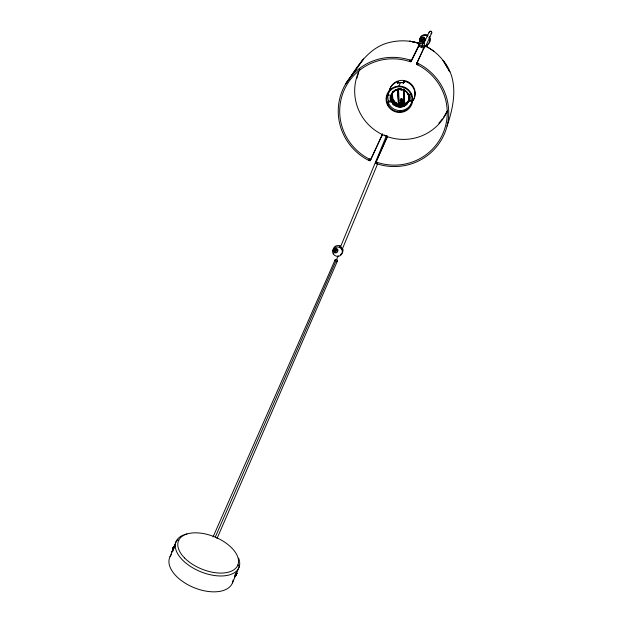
<?xml version="1.0" encoding="UTF-8"?>
<svg xmlns="http://www.w3.org/2000/svg" width="623" height="623" viewBox="0 0 623 623"><rect width="100%" height="100%" fill="white"/><g stroke="black" fill="none" stroke-linecap="round" stroke-linejoin="round"><path stroke-width="0.93" d="M391.166 96.697C389.741 104.976 401.469 110.512 406.796 103.94M391.446 97.266L391.47 96.074M333.25 250.594A4.929 4.68 23.9 0 1 340.298 246.085L340.75 247.113M350.251 77.345C359.642 62.643 370.965 46.982 388.923 42.598C399.102 39.927 409.864 40.355 419.902 43.439L419.092 45.557M391.337 95.529L391.189 99.221M391.711 95.607L391.89 94.447M172.742 548.956L172.602 549.65A6.744 6.534 -59 0 1 172.953 548.279L173.03 548.232A6.542 0.724 22.9 0 1 173.171 548.209A6.526 6.323 -59 0 1 173.443 547.562L173.233 547.64A6.744 6.534 -59 0 1 173.981 546.441L173.568 547.095M172.766 551.005L172.54 551.371L172.812 550.576L172.548 551.394L172.898 550.74M382.654 133.929L370.171 160.773L368.738 160.407L369.275 159.091A53.952 52.963 25.6 0 1 343.616 91.355A53.952 52.963 25.6 0 1 409.443 61.459L410.946 61.739L419.902 43.431L419.31 45.674M447.049 126.087C454.401 104.75 458.987 79.199 443.07 60.376L447.361 67.736M236.771 573.456L236.615 574.04A6.542 3.574 22.4 0 0 236.709 573.277L236.491 573.83A6.542 3.574 22.4 0 1 236.39 574.593L235.595 575.964A6.331 3.458 22.4 0 0 235.743 575.621A6.542 5.755 24.7 0 0 236.39 574.593L236.491 573.83A6.331 5.568 24.7 0 0 236.608 573.557L236.615 574.04A6.542 5.755 24.7 0 0 236.857 572.849A6.323 3.458 22.4 0 1 236.709 573.191A6.542 5.755 24.7 0 1 236.467 574.375L235.969 574.974A6.323 5.568 24.7 0 1 235.868 575.255L236.242 574.936A6.542 3.574 22.4 0 1 235.743 575.527L235.969 574.974A6.542 3.574 22.4 0 0 236.467 574.375L236.709 573.191M391.267 95.669L392.389 92.835A9.135 9.096 29.8 0 0 391.345 95.358A9.143 9.08 45 0 0 391.33 99.867A9.15 9.041 49.7 0 0 393.938 104.321A9.15 8.979 46.3 0 0 398.603 106.697L403.019 106.432A9.15 8.901 34.3 0 0 406.687 104.134A9.15 8.886 24.6 0 0 408.797 100.342A9.15 8.893 17.9 0 0 408.961 99.571M391.984 93.785C387.997 102.507 400.971 110.816 407.068 103.301A9.119 8.862 24.1 0 0 408.906 100.287M392.288 93.17C388.588 101.331 399.974 109.671 406.492 103.449M408.548 101.136L408.875 100.03A9.119 8.987 25.8 0 0 399.25 89.182L397.684 89.533A10.116 9.96 25.4 0 0 396.197 90.086A9.547 9.4 25.5 0 0 393.456 92.033L393.168 92.04A9.119 8.987 25.8 0 0 395.815 106.175A9.119 8.987 25.8 0 0 408.828 100.046M408.937 99.882L408.61 100.988A9.143 8.878 24.1 0 0 409.038 99.376M172.735 549.034L173.171 548.209M421.763 46.211L421.257 47.255M431.015 31.243L430.867 31.641M384.866 135.658L384.991 135.432M173.583 547.897L173.007 549.447M418.968 45.884L419.372 44.724L410.97 61.708L409.443 61.459L410.004 60.088L411.538 60.338L419.902 43.439M178.754 540.242A1.955 1.721 25.3 0 0 176.309 541.083L171.932 551.916L172.96 549.805M423.975 47.613L424.45 46.826L416.491 63.998L417.729 64.893A53.952 52.963 25.6 0 1 443.288 132.699A53.952 52.963 25.6 0 1 377.374 162.455L376.829 163.771L375.607 163.078L387.444 136.398M173.833 547.22L175.11 544.447L174.962 545.289L175.118 544.455L174.775 544.899M424.722 46.266L424.979 45.565L424.154 47.644M174.565 546.387L174.783 545.81M234.466 577.023L234.957 575.777L234.598 576.805M236.195 572.981L235.221 575.348L236.717 571.54M336.288 248.787L336.552 248.125L336.233 248.826M424.551 46.717L424.216 47.449M174.892 546.075L174.588 546.83L174.752 546.433M424.481 37.645A2.336 2.328 44 0 0 423.593 36.998L423.329 37.723M236.366 572.545L236.662 571.813M172.54 551.371A6.752 6.542 -59 0 1 172.945 548.318L173.576 547.017M169.993 556.791L172.158 551.41L171.987 551.814M172.742 550.101L172.119 551.55M340.376 247.183L386.392 135.798M340.789 254.27A4.929 4.68 23.9 0 0 342.86 249.278L342.362 248.982L377.67 163.748M425.984 47.005L427.098 44.311M414.926 93.489L415.198 92.827A8.044 1.378 -2.9 0 0 414.739 92.282M235.097 574.756L235.292 574.274M338.211 255.742L215.348 536.901M421.693 46.367L422.036 45.549M421.989 45.666L423.313 42.582L422.355 44.786M232.441 582.91L239.014 567.304A1.955 1.721 22.3 0 0 237.877 564.96M388.043 94.93A12.546 12.359 25.8 0 0 388.542 101.051L388.036 102.055A12.6 12.405 25.8 0 0 412.13 101.23L409.21 101.331L409.638 100.319A9.781 9.641 25.8 0 0 409.794 94.766M173.685 548.427L174.097 547.477M174.004 548.559L173.895 547.944M386.828 137.831L387.117 137.169M387.342 136.593L387.638 135.9M387.28 136.78L386.283 139.069M216.983 538.584L337.362 261.107M387.397 136.468L386.79 137.847M404.888 103.208L404.35 104.049M382.312 134.716L381.299 136.998M386.579 138.407L375.591 162.969L375.887 163.343A1.464 0.397 17.7 0 0 376.829 163.787M403.525 89.385L404.195 103.737A8.691 8.558 25.8 0 1 398.681 103.924L399.172 102.857A8.652 8.527 25.9 0 0 404.67 102.67L404.195 103.737L402.855 104.119L398.681 103.924L397.996 89.58M399.966 111.782L400.488 110.598M213.05 536.933L334.987 260.126M391.602 94.54L393.012 91.822M382.514 134.194L370.202 160.734L368.738 160.407A55.431 54.411 25.6 0 1 342.268 90.756A55.431 54.411 25.6 0 1 410.004 60.088L411.538 60.338M339.278 247.292L339.893 245.898M382.421 134.404L381.798 135.775M391.54 100.225C392.708 104.057 396.54 106.829 400.542 106.704L400.76 106.214L402.575 105.988A9.127 8.878 34.3 0 0 406.959 103.496L407.8 102.413M395.27 104.329L399.647 106.011L402.855 105.349M391.758 96.651C391.867 101.471 396.298 105.614 401.119 105.419L401.477 104.617M408.073 102.203L409.085 99.882A9.104 8.847 24.6 0 1 407.232 102.857M334.621 252.736L335.657 250.353M401.461 104.282L401.944 103.208L404.67 102.67M174.3 547.025L174.814 545.896M401.905 102.336L402.318 101.409M429.862 38.307L430.08 38.556A5.171 5.163 39.7 0 1 428.313 43.688M429.488 37.715L430.08 38.556M425.696 46.219L431.731 33.027M401.757 99.275L402.092 98.535M173.256 548.271L173.443 547.562A6.542 0.732 22.9 0 0 173.233 547.64M423.85 43.361L429.231 31.991M401.321 90.07L401.664 89.354A1.55 1.534 27.3 0 1 400.348 88.715M427.503 35.371L427.993 35.823M426.669 35.612L427.004 34.911M403.572 82.937L404.382 81.247L403.572 82.937A13.169 12.974 25.8 0 0 397.342 83.155L398.401 81.465L397.342 83.155M404.086 82.236L404.639 81.699M403.346 83.427L404.031 81.185A13.075 12.896 25.9 0 1 413.088 100.669M399.771 88.567L399.545 89.027A9.189 9.08 1.6 0 0 398.743 89.097M424.302 47.107L423.998 47.605M424.831 45.837L424.987 45.541C433.413 50.307 441.567 56.498 445.998 65.337M422.441 39.872L421.646 41.671M398.751 86.106L400.441 82.672M393.168 92.04L393.767 91.417A9.384 9.314 5.8 0 1 396.446 89.712L397.194 89.439M388.036 102.055L390.94 101.954A9.82 9.672 25.8 0 1 390.598 95.054L387.693 95.155L388.199 94.174M419.201 44.996L419.302 45.65M175.04 545.437L175.164 545.273A6.752 6.542 -59 0 0 174.899 545.491M408.003 101.923L408.672 100.794M407.73 102.561L408.408 101.424M407.465 103.192L408.135 102.055M236.101 575.122L235.595 575.964A6.542 5.755 24.7 0 0 236.242 574.936M407.278 102.818L408.065 101.775M406.733 104.088L407.528 103.044M397.661 89.307A9.158 9.088 5.9 0 0 393.206 91.97L393.604 91.885A8.956 8.893 4.8 0 1 397.412 89.65A8.956 8.847 1.1 0 1 402.045 89.541A8.956 8.792 4.2 0 1 406.118 91.721A8.948 8.738 10.4 0 1 408.54 95.599A8.948 8.699 18.2 0 1 408.665 100.108A8.948 8.683 26.5 0 1 406.476 104.025A8.948 8.699 34.8 0 1 402.575 106.292A8.948 8.738 42.3 0 1 398.011 106.284A8.948 8.792 48 0 1 394.009 104.01A8.948 8.847 50.3 0 1 391.633 100.054A8.94 8.886 45.2 0 1 391.54 95.451A8.932 8.893 23.9 0 1 393.759 91.425M393.44 91.503L394.297 90.693M406.43 103.597L407.341 102.67M406.219 104.088L403.143 105.708L399 105.918A9.119 8.948 46.1 0 1 394.406 103.613A9.119 9.018 50 0 1 391.719 99.135M405.947 104.726L402.863 106.346L398.712 106.556A9.143 8.971 46 0 1 397.972 106.385M427.246 44.537L426.615 44.848M405.542 104.119L402.287 105.318L399.296 105.279A9.104 8.94 47.7 0 1 398.556 105.116M426.942 44.615L426.475 44.833M335.665 259.472L336.638 259.487M401.119 105.419L402.964 105.186M400.83 106.058L402.684 105.824A9.119 8.87 34.3 0 0 407.107 103.262M400.542 106.704L402.403 106.471A9.143 8.893 34.3 0 0 406.835 103.893A9.143 8.878 24.1 0 0 407.847 102.561M396.205 90.094A10.155 9.984 23.6 0 1 397.684 89.541C402.108 88.069 407.271 91.051 408.641 95.42M401.002 100.762L403.4 100.653M399.429 89.175L401.383 89.276A9.158 9.002 3.9 0 1 406.118 91.542A9.158 8.94 10.4 0 1 408.236 94.408M401.687 100.724L403.065 100.669M411.819 94.307L408.89 94.416A9.82 9.672 25.8 0 1 409.21 101.331M388.542 101.051L391.439 100.949M409.638 100.319L412.543 100.217M400.745 89.05L399.545 89.027L401.407 89.128M401.944 103.208L399.172 102.857L398.494 88.567M401.048 105.575L399.179 105.419A9.104 8.94 46.6 0 1 394.554 103.052A9.104 9.002 50.2 0 1 391.953 98.613A9.096 9.041 45.6 0 1 391.96 94.128M398.891 106.058L400.76 106.214M342.798 249.418L342.113 248.717M429.488 37.061L430.065 37.123L429.621 36.765M403.073 89.556L405.207 90.639M433.865 51.164L424.987 45.541L416.491 63.998L417.729 64.893L418.298 63.523L417.06 62.627L418.298 63.523A55.431 54.411 25.6 0 1 444.666 133.236A55.431 54.411 25.6 0 1 376.829 163.771M406.134 91.363L406.967 92.212M340.906 247.238L340.267 246.287M340.765 247.097L341.124 247.479L340.423 246.708M394.359 103.582L392.28 100.7L391.579 98.45M173.28 547.827L173.404 547.96A6.51 6.308 -59 0 0 173.124 548.598M340.431 246.739L340.843 247.214M341.825 248.266L341.163 247.51L342.12 248.655M341.248 247.658L342.222 248.881M341.451 247.829L342.268 248.857L342.043 248.538M341.84 248.289L342.214 248.779M341.988 248.546L342.346 249.06M448.319 69.371L449.744 71.824L446.932 66.957M408.563 95.202L408.781 95.919A9.15 8.893 17.9 0 1 409.07 97.78M408.704 95.272L408.922 96.549M427.417 35.254L427.401 35.184A5.171 5.163 39.7 0 0 419.879 39.28M398.198 81.473L398.229 82.181M397.832 88.98L398.572 104.532M397.622 88.988L398.37 104.539M404.537 99.805L404.623 101.713M403.86 89.073L404.631 105.669M403.649 89.027L404.428 105.715M340.695 254.605A2.056 0.911 -0.2 0 1 340.617 254.721M337.876 249.621A2.219 2.11 24.2 0 1 336.521 252.097A2.219 2.11 24.2 0 1 333.772 250.96A2.219 2.11 24.2 0 1 334.559 248.242M336.965 248.803A1.106 1.051 24.2 0 1 336.249 250.43A1.106 1.051 24.2 0 1 334.995 249.068A1.106 1.051 24.2 0 1 336.755 248.585M420.26 41.663A5.171 5.163 39.7 0 1 420.011 40.892M429.185 37.512A2.796 0.459 55.8 0 1 429.325 37.754M427.876 44.583A2.056 1.02 -9.6 0 1 427.137 45.16M427.736 44.615A2.001 0.981 -10.4 0 1 427.121 45.066M424.863 38.268A2.336 2.328 44 0 1 423.601 41.305A2.336 2.328 44 0 1 420.556 40.043A2.336 2.328 44 0 1 421.81 36.998M423.959 39.249A1.168 1.16 0 0 1 421.981 39.537A1.168 1.16 0 0 1 422.651 37.66M423.11 37.66A1.168 1.16 0 0 1 423.959 38.353M429.006 37.528A5.194 5.179 38.7 0 1 425.711 45.487M421.031 44.069A5.194 5.179 38.7 0 1 427.573 36.095M420.899 43.82A1.791 1.776 -65.3 0 1 423.788 42.878A1.791 1.776 -65.3 0 1 423.305 45.884M386.299 135.479A1.737 1.573 23.5 0 1 385.248 135.518M384.749 135.316A1.737 1.573 23.5 0 1 384.329 134.973M334.917 260.749A1.285 1.215 23.7 0 1 335.875 259.409A1.285 1.215 23.7 0 1 337.386 260.266A1.285 1.215 23.7 0 1 336.685 261.761M429.13 32.614A1.355 1.355 0 0 1 430.306 31.166A1.355 1.355 0 0 1 431.817 32.264A1.355 1.355 0 0 1 430.797 33.829M173.217 547.672A6.752 6.542 -59 0 1 174.65 545.717M173.069 548.544A6.542 0.724 22.9 0 1 172.945 548.357M173.404 547.96A6.542 0.732 22.9 0 1 173.217 547.718M235.712 575.379A6.549 3.582 22.4 0 1 235.167 575.691M236.444 572.755A6.549 3.582 22.4 0 1 236.608 573.557M239.637 562.172A33.992 18.441 22.3 0 1 197.086 570.138A33.992 18.441 22.3 0 1 183.333 535.056M184.182 534.729A33.992 18.441 22.3 0 1 186.923 533.942M238.617 558.161A33.992 18.441 22.3 0 1 239.528 561.385M233.111 580.021A33.86 18.768 22.3 0 1 193.527 587.45A33.86 18.768 22.3 0 1 171.66 554.322M446.808 111.665A48.236 47.589 25.9 0 1 443.506 117.295M442.416 118.814A48.236 47.589 25.9 0 1 438.818 123.089M356.878 78.397A48.236 47.589 25.9 0 1 358.544 73.039M418.165 44.879A48.236 47.589 25.9 0 1 424.372 47.379M447.618 110.473A48.477 47.815 25.9 0 1 382.608 134.7A48.477 47.815 25.9 0 1 360.024 69.075M418.563 46.234A48.477 47.815 25.9 0 1 423.889 48.438M403.346 101.526A1.892 1.861 24.7 0 1 402.551 101.892M401.89 101.899A1.892 1.861 24.7 0 1 400.9 101.424M400.698 101.206A1.892 1.861 24.7 0 1 400.449 99.267M403.455 100.91A1.55 1.526 24.7 0 1 401.041 101.09A1.55 1.526 24.7 0 1 401.407 98.722M403.385 100.926A1.55 1.519 24.7 0 1 400.791 99.353M400.924 99.08A1.55 1.519 24.7 0 1 401.282 98.683M403.424 101.354A1.892 1.861 24.7 0 1 401.469 101.572M400.542 100.661A1.892 1.861 24.7 0 1 400.472 99.228M394.616 90.647A8.932 8.87 4.5 0 1 395.582 89.977M408.805 94.984A8.924 8.675 18.1 0 1 409.062 96.09M408.929 99.478A8.924 8.667 26.5 0 1 406.749 103.387A8.924 8.683 34.8 0 1 402.855 105.645A8.924 8.722 42.4 0 1 398.299 105.645A8.924 8.769 48.2 0 1 394.312 103.371A8.924 8.823 50.5 0 1 391.945 99.423A8.917 8.862 45.5 0 1 391.851 94.836A8.917 8.878 23.9 0 1 393.323 91.698M408.859 99.929A8.901 8.644 26.5 0 1 407.021 102.756A8.901 8.66 34.9 0 1 403.136 105.007A8.901 8.699 42.4 0 1 398.595 105.007A8.901 8.753 48.3 0 1 394.608 102.74A8.901 8.8 50.8 0 1 392.256 98.8A8.901 8.839 45.8 0 1 392.163 94.221A8.893 8.854 23.9 0 1 393.004 92.072M389.157 90.989A13.075 12.896 25.9 0 1 398.533 81.387L397.778 82.89A13.161 12.966 25.8 0 1 403.307 82.695M408.197 101.058A9.018 8.893 25.8 0 1 404.724 103.589M396.54 102.881A9.018 8.893 25.8 0 1 395.644 102.25M394.826 101.518A9.018 8.893 25.8 0 1 392.996 98.816M392.724 98.115A9.018 8.893 25.8 0 1 392.326 96.487M408.68 100.56A9.034 8.901 25.8 0 1 392.545 92.695M390.629 97.531A9.781 9.641 25.8 0 1 390.761 95.428M387.693 95.155A12.6 12.405 25.8 0 1 391.026 89.268M393.775 105.069A12.46 12.281 25.8 0 1 392.591 104.057M409.179 99.664A9.096 8.839 24.1 0 1 407.38 102.624A9.096 8.854 34.4 0 1 402.925 105.194M402.995 89.517A9.15 9.002 3.7 0 1 406.095 91.324A9.15 8.932 10.4 0 1 408.252 94.151M408.595 94.969A9.15 8.932 10.4 0 1 408.836 95.732M409.07 99.711A9.127 8.862 24.6 0 1 406.959 103.496M394.772 90.319A9.135 9.072 5.7 0 1 396.384 89.377M397.147 106.12A9.143 8.971 46 0 1 394.102 104.251A9.143 9.034 49.8 0 1 391.415 99.766A9.143 9.072 45.7 0 1 391.244 96.043A9.135 9.088 31.4 0 1 391.392 95.303M398.891 106.05A9.127 8.956 46.5 0 1 394.25 103.683A9.127 9.018 49.9 0 1 391.641 99.236A9.119 9.057 45.3 0 1 391.657 94.743A9.119 9.072 29.9 0 1 392.708 92.266M391.641 94.47A9.135 9.088 31.4 0 1 392.443 92.788M391.556 95.428A9.111 9.065 31.6 0 1 391.953 93.855M392.233 93.271A9.096 9.049 30.1 0 1 393.02 91.659M392.015 94.073A9.088 9.049 25.2 0 0 391.859 94.813A9.096 9.034 45.6 0 0 392.264 99.283A9.096 9.002 49.7 0 0 394.702 102.99A9.104 8.94 47.7 0 0 397.731 104.859M392.264 93.248A9.088 9.049 25.2 0 1 393.058 91.573M402.583 89.338A1.558 1.534 27.2 0 1 399.732 88.824M392.802 97.429A9.01 8.878 25.8 0 1 392.552 96.37M389.842 89.097A13.044 12.865 25.9 0 1 407.87 81.706A13.044 12.865 25.9 0 1 413.049 100.49M404.382 81.59A6.946 0.6 88.2 0 1 404.654 81.792M376.136 161.661L376.424 162.027A1.472 0.397 17.6 0 0 377.374 162.471L376.136 161.661M173.295 549.377L173.116 549.813L173.49 548.91L173.295 549.377M363.334 59.138L345.617 84.012L363.334 59.138M370.74 159.418L369.275 159.091L370.74 159.418M412.161 41.679L409.693 41.149L419.855 43.485L412.161 41.679M334.933 250.251A1.106 1.051 24.2 0 0 336.833 250.337A1.106 1.051 24.2 0 0 335.898 248.702A1.106 1.051 24.2 0 0 334.933 250.251M333.507 251.762A2.227 2.11 24.2 0 0 337.331 251.933A2.227 2.11 24.2 0 0 335.447 248.655A2.227 2.11 24.2 0 0 333.507 251.762M333.219 253.81A4.945 4.696 23.9 0 0 341.708 254.192A4.945 4.696 23.9 0 0 337.526 246.903A4.945 4.696 23.9 0 0 333.219 253.81M422.129 39.95A1.168 1.16 0 0 0 423.952 39.085A1.168 1.16 0 0 0 422.285 37.948A1.168 1.16 0 0 0 422.129 39.95M420.284 40.113A2.336 2.328 43.4 0 0 424.185 41.165A2.336 2.328 43.4 0 0 423.134 37.255A2.336 2.328 43.4 0 0 420.284 40.113M184.564 557.959A32.053 17.343 22.3 0 0 236.522 567.343A32.053 17.343 22.3 0 0 203.386 533.561A32.053 17.343 22.3 0 0 184.564 557.959M387.716 105.497A13.356 13.153 25.8 0 0 410.783 106.26A13.356 13.153 25.8 0 0 399.67 86.106A13.356 13.153 25.8 0 0 387.716 105.497M388.331 105.178A12.655 12.46 25.8 0 0 410.183 105.894A12.655 12.46 25.8 0 0 399.655 86.799A12.655 12.46 25.8 0 0 388.331 105.178M400.573 101.681A1.55 1.526 24.7 0 0 403.237 101.448A1.55 1.526 24.7 0 0 401.679 99.275A1.55 1.526 24.7 0 0 400.573 101.681"/></g></svg>
